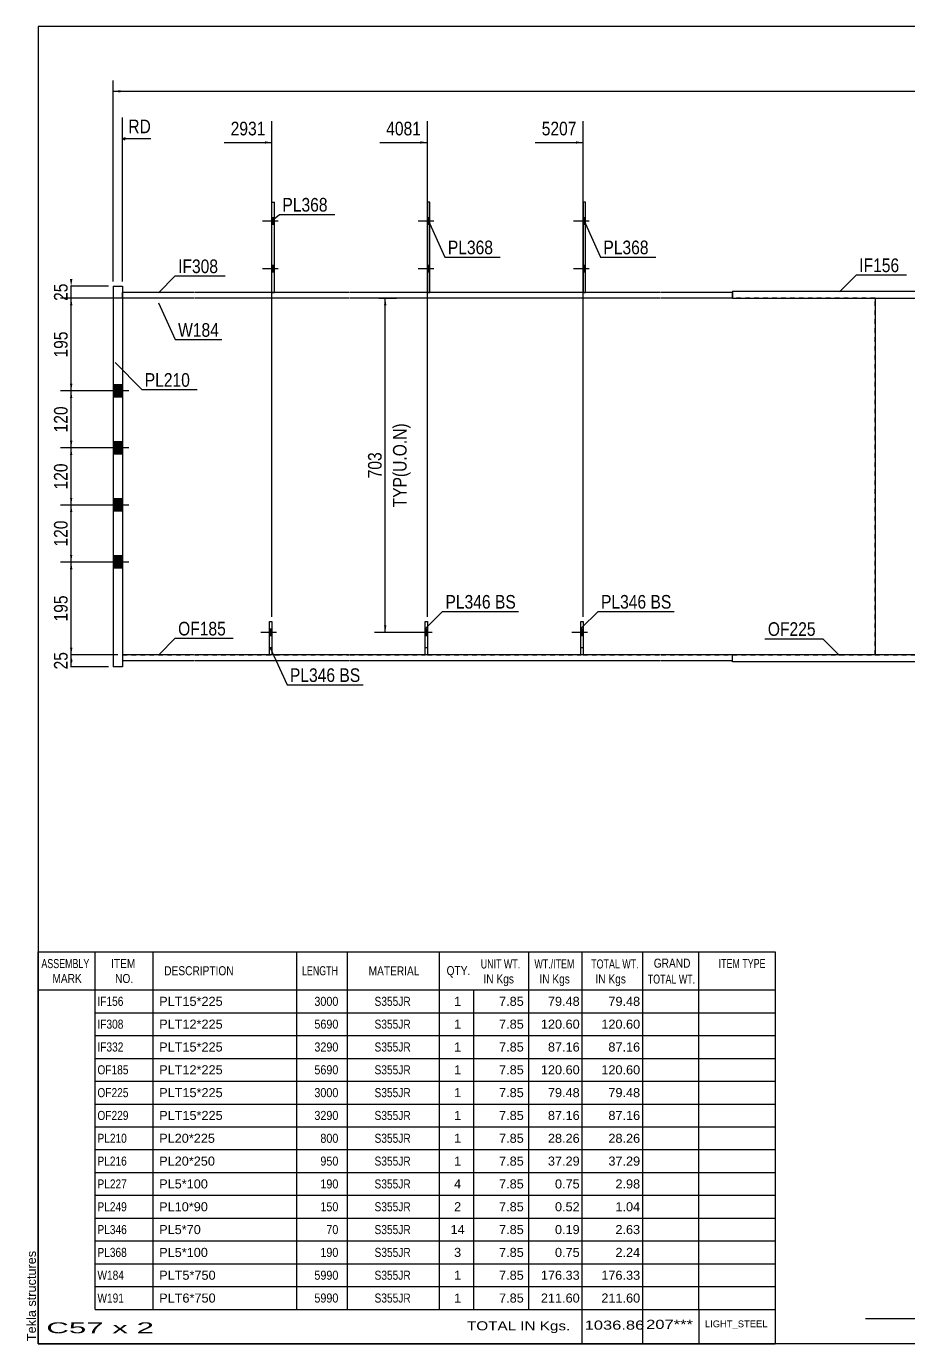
# Model space of a CAD drawing. Header units: millimetres. Extents: x -320 to 83, y -145 to 132.
# Drawn here: x -319.7 to -134.3, y -144.9 to 132.2 of the extents above; entities that cross this region are included whole.
import ezdxf

# ---------------------------------------------------------------- set-up
doc = ezdxf.new("R2010")
doc.units = ezdxf.units.MM
doc.linetypes.add('DXK_LINE_DOT1', pattern=[1.8814, 0.9407, -0.9407])
doc.linetypes.add('DXK_LINE_DOT2', pattern=[3.9198, 1.9599, -1.9599])
doc.styles.add('Arial', font='ARIAL.TTF', dxfattribs={"height": 0.2})
doc.styles.add('Arial Narrow', font='ARIALN.TTF', dxfattribs={"height": 0.2})

# ---------------------------------------------------------------- blocks, each defined once
blk = doc.blocks.new('Unknown-627317329-9645')
at = {"color": 5, "linetype": 'Continuous'}
for p, q in [((82.77, 132.16), (-317.23, 132.16)), ((-317.23, 132.16), (-317.23, -144.84)), ((82.77, -144.84), (82.77, 132.16)), ((-317.23, -144.84), (82.77, -144.84))]:
    blk.add_line(p, q, dxfattribs=at)
at = {"color": 174, "linetype": 'Continuous', "style": 'Arial'}
blk.add_text('Tekla structures', height=1.9102, rotation=90, dxfattribs=at).set_placement((-317.73, -144.34))
blk = doc.blocks.new('Bolt-627317329-8092 - 7973')
at = {"linetype": 'Continuous'}
for points in [[(-202.2, 90.5), (-202.2, 91.9), (-202.7, 91.9), (-202.7, 90.5)], [(-202.2, 90.5), (-202.2, 91.9), (-202.7, 91.9), (-202.7, 90.5)], [(-202.2, 80.5), (-202.2, 81.9), (-202.7, 81.9), (-202.7, 80.5)], [(-202.2, 80.5), (-202.2, 81.9), (-202.7, 81.9), (-202.7, 80.5)]]:
    blk.add_hatch(color=3, dxfattribs=at).paths.add_polyline_path(points)
at = {"color": 3, "linetype": 'Continuous'}
for p, q in [((-202.2, 91.9), (-202.7, 91.9)), ((-202.2, 91.9), (-202.7, 91.9)), ((-201.4, 91.2), (-204.7, 91.2)), ((-201.4, 91.2), (-204.7, 91.2)), ((-202.2, 90.5), (-202.7, 90.5)), ((-202.2, 90.5), (-202.7, 90.5)), ((-201.4, 81.2), (-204.7, 81.2)), ((-201.4, 81.2), (-204.7, 81.2)), ((-202.2, 81.9), (-202.7, 81.9)), ((-202.2, 81.9), (-202.7, 81.9)), ((-202.2, 80.5), (-202.7, 80.5)), ((-202.2, 80.5), (-202.7, 80.5))]:
    blk.add_line(p, q, dxfattribs=at)
blk = doc.blocks.new('Part-627317329-8028 - 7973')
at = {"color": 2, "linetype": 'Continuous'}
blk.add_line((-141.3, 75), (-141.3, 0), dxfattribs=at)
at = {"color": 7, "linetype": 'DXK_LINE_DOT1'}
for p, q in [((-141.3, 75), (-126.3, 75)), ((-126.2, 75), (-93.6, 75)), ((-93.5, 75), (-60.9, 75)), ((-60.8, 75), (-30.8, 75)), ((-30.7, 75), (1.9, 75)), ((2, 75), (34.6, 75)), ((34.7, 75), (64.7, 75)), ((64.7, 0), (64.7, 75)), ((-141.3, 0), (-126.3, 0)), ((-126.2, 0), (-93.6, 0)), ((-93.5, 0), (-60.9, 0)), ((-60.8, 0), (-30.8, 0)), ((-30.7, 0), (1.9, 0)), ((2, 0), (34.6, 0)), ((34.7, 0), (64.7, 0))]:
    blk.add_line(p, q, dxfattribs=at)
blk = doc.blocks.new('Bolt-627317329-8084 - 7973')
at = {"linetype": 'Continuous'}
for points in [[(-299.5, 54.2), (-299.5, 56.8), (-301.5, 56.8), (-301.5, 54.2)], [(-299.5, 54.2), (-299.5, 56.8), (-301.5, 56.8), (-301.5, 54.2)], [(-299.5, 42.2), (-299.5, 44.8), (-301.5, 44.8), (-301.5, 42.2)], [(-299.5, 42.2), (-299.5, 44.8), (-301.5, 44.8), (-301.5, 42.2)], [(-299.5, 30.2), (-299.5, 32.8), (-301.5, 32.8), (-301.5, 30.2)], [(-299.5, 30.2), (-299.5, 32.8), (-301.5, 32.8), (-301.5, 30.2)], [(-299.5, 18.2), (-299.5, 20.8), (-301.5, 20.8), (-301.5, 18.2)], [(-299.5, 18.2), (-299.5, 20.8), (-301.5, 20.8), (-301.5, 18.2)]]:
    blk.add_hatch(color=3, dxfattribs=at).paths.add_polyline_path(points)
at = {"color": 3, "linetype": 'Continuous'}
for p, q in [((-299.5, 56.8), (-301.5, 56.8)), ((-299.5, 56.8), (-301.5, 56.8)), ((-298.2, 55.5), (-301.5, 55.5)), ((-298.2, 55.5), (-301.5, 55.5)), ((-299.5, 54.2), (-301.5, 54.2)), ((-299.5, 54.2), (-301.5, 54.2)), ((-299.5, 44.8), (-301.5, 44.8)), ((-299.5, 44.8), (-301.5, 44.8)), ((-298.2, 43.5), (-301.5, 43.5)), ((-298.2, 43.5), (-301.5, 43.5)), ((-299.5, 42.2), (-301.5, 42.2)), ((-299.5, 42.2), (-301.5, 42.2)), ((-299.5, 32.8), (-301.5, 32.8)), ((-299.5, 32.8), (-301.5, 32.8)), ((-298.2, 31.5), (-301.5, 31.5)), ((-298.2, 31.5), (-301.5, 31.5)), ((-299.5, 30.2), (-301.5, 30.2)), ((-299.5, 30.2), (-301.5, 30.2)), ((-299.5, 20.8), (-301.5, 20.8)), ((-299.5, 20.8), (-301.5, 20.8)), ((-298.2, 19.5), (-301.5, 19.5)), ((-298.2, 19.5), (-301.5, 19.5)), ((-299.5, 18.2), (-301.5, 18.2)), ((-299.5, 18.2), (-301.5, 18.2))]:
    blk.add_line(p, q, dxfattribs=at)
blk = doc.blocks.new('Part-627317329-8020 - 7973')
at = {"color": 2, "linetype": 'Continuous'}
for p, q in [((-171.3, -1.5), (-171.3, 0)), ((-126.3, 0), (-171.3, 0)), ((-126.3, -1.5), (-171.3, -1.5)), ((-93.6, 0), (-126.2, 0)), ((-93.6, -1.5), (-126.2, -1.5)), ((-60.9, 0), (-93.5, 0)), ((-60.9, -1.5), (-93.5, -1.5)), ((-45.8, 0), (-60.8, 0)), ((-45.8, -1.5), (-60.8, -1.5)), ((-45.8, -1.5), (-45.8, 0))]:
    blk.add_line(p, q, dxfattribs=at)
blk = doc.blocks.new('Part-627317329-8023 - 7973')
at = {"color": 2, "linetype": 'Continuous'}
for p, q in [((-284.5, 0), (-299.5, 0)), ((-299.5, 0), (-299.5, -1.2)), ((-299.5, -1.2), (-284.5, -1.2)), ((-251.8, 0), (-284.4, 0)), ((-284.4, -1.2), (-251.8, -1.2)), ((-219.1, 0), (-251.7, 0)), ((-251.7, -1.2), (-219.1, -1.2)), ((-186.4, 0), (-219, 0)), ((-219, -1.2), (-186.4, -1.2)), ((-171.3, 0), (-186.3, 0)), ((-186.3, -1.2), (-171.3, -1.2)), ((-171.3, -1.2), (-171.3, 0))]:
    blk.add_line(p, q, dxfattribs=at)
blk = doc.blocks.new('Part-627317329-8024 - 7973')
at = {"color": 2, "linetype": 'Continuous'}
for p, q in [((-284.5, 76.2), (-299.5, 76.2)), ((-299.5, 75), (-299.5, 76.2)), ((-284.5, 75), (-299.5, 75)), ((-251.8, 76.2), (-284.4, 76.2)), ((-251.8, 75), (-284.4, 75)), ((-219.1, 76.2), (-251.7, 76.2)), ((-219.1, 75), (-251.7, 75)), ((-186.4, 76.2), (-219, 76.2)), ((-186.4, 75), (-219, 75)), ((-171.3, 76.2), (-186.3, 76.2)), ((-171.3, 75), (-186.3, 75)), ((-171.3, 75), (-171.3, 76.2))]:
    blk.add_line(p, q, dxfattribs=at)
blk = doc.blocks.new('Part-627317329-8025 - 7973')
at = {"color": 2, "linetype": 'Continuous'}
for p, q in [((-301.5, 77.5), (-299.5, 77.5)), ((-301.5, 77.5), (-301.5, -2.5)), ((-299.5, 77.5), (-299.5, -2.5)), ((-299.5, -2.5), (-301.5, -2.5))]:
    blk.add_line(p, q, dxfattribs=at)
blk = doc.blocks.new('Part-627317329-8029 - 7973')
at = {"color": 2, "linetype": 'Continuous'}
for p, q in [((-171.3, 76.5), (-126.3, 76.5)), ((-171.3, 76.5), (-171.3, 75)), ((-171.3, 75), (-126.3, 75)), ((-126.2, 76.5), (-93.6, 76.5)), ((-126.2, 75), (-93.6, 75)), ((-93.5, 76.5), (-60.9, 76.5)), ((-93.5, 75), (-60.9, 75)), ((-60.8, 76.5), (-45.8, 76.5)), ((-60.8, 75), (-45.8, 75)), ((-45.8, 75), (-45.8, 76.5))]:
    blk.add_line(p, q, dxfattribs=at)
blk = doc.blocks.new('Bolt-627317329-8093 - 7973')
at = {"linetype": 'Continuous'}
for points in [[(-234.9, 90.5), (-234.9, 91.9), (-235.4, 91.9), (-235.4, 90.5)], [(-234.9, 90.5), (-234.9, 91.9), (-235.4, 91.9), (-235.4, 90.5)], [(-234.9, 80.5), (-234.9, 81.9), (-235.4, 81.9), (-235.4, 80.5)], [(-234.9, 80.5), (-234.9, 81.9), (-235.4, 81.9), (-235.4, 80.5)]]:
    blk.add_hatch(color=3, dxfattribs=at).paths.add_polyline_path(points)
at = {"color": 3, "linetype": 'Continuous'}
for p, q in [((-234.9, 91.9), (-235.4, 91.9)), ((-234.9, 91.9), (-235.4, 91.9)), ((-234.1, 91.2), (-237.4, 91.2)), ((-234.1, 91.2), (-237.4, 91.2)), ((-234.9, 90.5), (-235.4, 90.5)), ((-234.9, 90.5), (-235.4, 90.5)), ((-234.1, 81.2), (-237.4, 81.2)), ((-234.1, 81.2), (-237.4, 81.2)), ((-234.9, 81.9), (-235.4, 81.9)), ((-234.9, 81.9), (-235.4, 81.9)), ((-234.9, 80.5), (-235.4, 80.5)), ((-234.9, 80.5), (-235.4, 80.5))]:
    blk.add_line(p, q, dxfattribs=at)
blk = doc.blocks.new('Bolt-627317329-8103 - 7973')
at = {"linetype": 'Continuous'}
blk.add_hatch(color=3, dxfattribs=at).paths.add_polyline_path([(-202.7, 4), (-202.7, 5.4), (-203.2, 5.4), (-203.2, 4)])
at = {"color": 3, "linetype": 'Continuous'}
for p, q in [((-201.75, 4.7), (-205.05, 4.7)), ((-202.7, 5.4), (-203.2, 5.4)), ((-202.7, 4), (-203.2, 4))]:
    blk.add_line(p, q, dxfattribs=at)
blk = doc.blocks.new('Part-627317329-8045 - 7973')
at = {"color": 2, "linetype": 'Continuous'}
for p, q in [((-202.2, 95.2), (-202.7, 95.2)), ((-202.7, 95.2), (-202.7, 76.2)), ((-202.2, 76.2), (-202.2, 95.2))]:
    blk.add_line(p, q, dxfattribs=at)
at = {"color": 7, "linetype": 'DXK_LINE_DOT1'}
blk.add_line((-202.7, 76.2), (-202.2, 76.2), dxfattribs=at)
blk = doc.blocks.new('Part-627317329-8046 - 7973')
at = {"color": 2, "linetype": 'Continuous'}
for p, q in [((-234.9, 95.2), (-235.4, 95.2)), ((-235.4, 95.2), (-235.4, 76.2)), ((-234.9, 76.2), (-234.9, 95.2))]:
    blk.add_line(p, q, dxfattribs=at)
at = {"color": 7, "linetype": 'DXK_LINE_DOT1'}
blk.add_line((-235.4, 76.2), (-234.9, 76.2), dxfattribs=at)
blk = doc.blocks.new('Part-627317329-8047 - 7973')
at = {"color": 7, "linetype": 'DXK_LINE_DOT1'}
for p, q in [((-235.9, 0), (-235.9, 7)), ((-235.9, 7), (-235.4, 7)), ((-235.4, 7), (-235.4, 0)), ((-235.9, 1.5), (-235.4, 1.5)), ((-235.4, 0), (-235.9, 0))]:
    blk.add_line(p, q, dxfattribs=at)
blk = doc.blocks.new('Part-627317329-8050 - 7973')
at = {"color": 2, "linetype": 'Continuous'}
for p, q in [((-235.9, 0), (-235.9, 7)), ((-235.9, 7), (-235.4, 7)), ((-235.4, 7), (-235.4, 0))]:
    blk.add_line(p, q, dxfattribs=at)
blk = doc.blocks.new('Part-627317329-8053 - 7973')
at = {"color": 7, "linetype": 'DXK_LINE_DOT1'}
for p, q in [((-203.2, 0), (-203.2, 7)), ((-203.2, 7), (-202.7, 7)), ((-202.7, 7), (-202.7, 0)), ((-203.2, 1.5), (-202.7, 1.5)), ((-202.7, 0), (-203.2, 0))]:
    blk.add_line(p, q, dxfattribs=at)
blk = doc.blocks.new('Part-627317329-8056 - 7973')
at = {"color": 2, "linetype": 'Continuous'}
for p, q in [((-203.2, 0), (-203.2, 7)), ((-203.2, 7), (-202.7, 7)), ((-202.7, 7), (-202.7, 0))]:
    blk.add_line(p, q, dxfattribs=at)
blk = doc.blocks.new('Part-627317329-8083 - 7973')
at = {"color": 7, "linetype": 'DXK_LINE_DOT1'}
for p, q in [((-284.5, 75), (-299.5, 75)), ((-299.5, 75), (-299.5, 0)), ((-251.8, 75), (-284.4, 75)), ((-219.1, 75), (-251.7, 75)), ((-186.4, 75), (-219, 75)), ((-141.3, 75), (-186.3, 75)), ((-141.3, 0), (-141.3, 75)), ((-299.5, 0), (-284.5, 0)), ((-284.4, 0), (-251.8, 0)), ((-251.7, 0), (-235.9, 0)), ((-235.4, 0), (-219.1, 0)), ((-219, 0), (-203.2, 0)), ((-202.7, 0), (-186.4, 0)), ((-186.3, 0), (-141.3, 0))]:
    blk.add_line(p, q, dxfattribs=at)
blk = doc.blocks.new('Part-627317329-11748 - 7973')
at = {"color": 2, "linetype": 'Continuous'}
for p, q in [((-268.1, 76.2), (-268.1, 95.2)), ((-268.1, 95.2), (-267.6, 95.2)), ((-267.6, 76.2), (-267.6, 95.2))]:
    blk.add_line(p, q, dxfattribs=at)
at = {"color": 7, "linetype": 'DXK_LINE_DOT1'}
blk.add_line((-268.1, 76.2), (-267.6, 76.2), dxfattribs=at)
blk = doc.blocks.new('Bolt-627317329-8094 - 7973')
at = {"color": 3, "linetype": 'DXK_LINE_DOT2'}
for p, q in [((-234.45, 4.7), (-237.75, 4.7)), ((-235.4, 5.4), (-235.9, 5.4)), ((-235.4, 4), (-235.9, 4))]:
    blk.add_line(p, q, dxfattribs=at)
blk = doc.blocks.new('Bolt-627317329-8097 - 7973')
at = {"linetype": 'Continuous'}
blk.add_hatch(color=3, dxfattribs=at).paths.add_polyline_path([(-235.4, 4), (-235.4, 5.4), (-235.9, 5.4), (-235.9, 4)])
at = {"color": 3, "linetype": 'Continuous'}
for p, q in [((-234.45, 4.7), (-237.75, 4.7)), ((-235.4, 5.4), (-235.9, 5.4)), ((-235.4, 4), (-235.9, 4))]:
    blk.add_line(p, q, dxfattribs=at)
blk = doc.blocks.new('Bolt-627317329-8100 - 7973')
at = {"color": 3, "linetype": 'DXK_LINE_DOT2'}
for p, q in [((-201.75, 4.7), (-205.05, 4.7)), ((-202.7, 5.4), (-203.2, 5.4)), ((-202.7, 4), (-203.2, 4))]:
    blk.add_line(p, q, dxfattribs=at)
blk = doc.blocks.new('Bolt-627317329-11756 - 7973')
at = {"color": 3, "linetype": 'DXK_LINE_DOT2'}
for p, q in [((-267.15, 4.7), (-270.45, 4.7)), ((-268.1, 5.4), (-268.6, 5.4)), ((-268.1, 4), (-268.6, 4))]:
    blk.add_line(p, q, dxfattribs=at)
blk = doc.blocks.new('Part-627317329-11749 - 7973')
at = {"color": 7, "linetype": 'DXK_LINE_DOT1'}
for p, q in [((-268.6, 0), (-268.6, 7)), ((-268.6, 7), (-268.1, 7)), ((-268.1, 7), (-268.1, 0)), ((-268.6, 1.5), (-268.1, 1.5))]:
    blk.add_line(p, q, dxfattribs=at)
blk = doc.blocks.new('Part-627317329-11752 - 7973')
at = {"color": 2, "linetype": 'Continuous'}
for p, q in [((-268.6, 0), (-268.6, 7)), ((-268.6, 7), (-268.1, 7)), ((-268.1, 7), (-268.1, 0))]:
    blk.add_line(p, q, dxfattribs=at)
blk = doc.blocks.new('Bolt-627317329-11755 - 7973')
at = {"linetype": 'Continuous'}
for points in [[(-267.6, 90.5), (-267.6, 91.9), (-268.1, 91.9), (-268.1, 90.5)], [(-267.6, 90.5), (-267.6, 91.9), (-268.1, 91.9), (-268.1, 90.5)], [(-267.6, 80.5), (-267.6, 81.9), (-268.1, 81.9), (-268.1, 80.5)], [(-267.6, 80.5), (-267.6, 81.9), (-268.1, 81.9), (-268.1, 80.5)]]:
    blk.add_hatch(color=3, dxfattribs=at).paths.add_polyline_path(points)
at = {"color": 3, "linetype": 'Continuous'}
for p, q in [((-267.6, 91.9), (-268.1, 91.9)), ((-267.6, 91.9), (-268.1, 91.9)), ((-266.8, 91.2), (-270.1, 91.2)), ((-266.8, 91.2), (-270.1, 91.2)), ((-267.6, 90.5), (-268.1, 90.5)), ((-267.6, 90.5), (-268.1, 90.5)), ((-266.8, 81.2), (-270.1, 81.2)), ((-266.8, 81.2), (-270.1, 81.2)), ((-267.6, 81.9), (-268.1, 81.9)), ((-267.6, 81.9), (-268.1, 81.9)), ((-267.6, 80.5), (-268.1, 80.5)), ((-267.6, 80.5), (-268.1, 80.5))]:
    blk.add_line(p, q, dxfattribs=at)
blk = doc.blocks.new('Bolt-627317329-11759 - 7973')
at = {"linetype": 'Continuous'}
blk.add_hatch(color=3, dxfattribs=at).paths.add_polyline_path([(-268.1, 4), (-268.1, 5.4), (-268.6, 5.4), (-268.6, 4)])
at = {"color": 3, "linetype": 'Continuous'}
for p, q in [((-267.15, 4.7), (-270.45, 4.7)), ((-268.1, 5.4), (-268.6, 5.4)), ((-268.1, 4), (-268.6, 4))]:
    blk.add_line(p, q, dxfattribs=at)
blk = doc.blocks.new('StraightDimension-627317329-10146 - 7973')
at = {"linetype": 'Continuous'}
for points in [[(-310.57, 42), (-310.32, 43.5), (-310.07, 42)], [(-310.07, 33), (-310.32, 31.5), (-310.57, 33)]]:
    blk.add_hatch(color=7, dxfattribs=at).paths.add_polyline_path(points)
at = {"color": 7, "linetype": 'Continuous'}
for p, q in [((-299, 43.5), (-312.57, 43.5)), ((-310.32, 31.5), (-310.32, 43.5)), ((-299, 31.5), (-312.57, 31.5))]:
    blk.add_line(p, q, dxfattribs=at)
at = {"color": 0}
blk.add_wipeout([(-310.47, 40.84), (-314.67, 40.84), (-314.67, 34.16), (-310.47, 34.16)], dxfattribs=at)
at = {"color": 3, "style": 'Arial Narrow'}
blk.add_text('120', height=2.863, rotation=90.0002, dxfattribs=at).set_placement((-311.07, 34.76))
blk = doc.blocks.new('StraightDimension-627317329-11372 - 7973')
at = {"linetype": 'Continuous'}
for points in [[(-300, 118.25), (-301.5, 118.5), (-300, 118.75)], [(65.2, 118.75), (66.7, 118.5), (65.2, 118.25)]]:
    blk.add_hatch(color=7, dxfattribs=at).paths.add_polyline_path(points)
at = {"color": 7, "linetype": 'Continuous'}
for p, q in [((-301.5, 78.5), (-301.5, 120.75)), ((66.7, 86), (66.7, 120.75)), ((-301.5, 118.5), (66.7, 118.5))]:
    blk.add_line(p, q, dxfattribs=at)
at = {"color": 0}
blk.add_wipeout([(-112.23, 118.65), (-112.23, 122.85), (-122.57, 122.85), (-122.57, 118.65)], dxfattribs=at)
at = {"color": 3, "style": 'Arial Narrow'}
blk.add_text('12020', height=2.863, dxfattribs=at).set_placement((-121.97, 119.25))
blk = doc.blocks.new('StraightDimension-627317329-10143 - 7973')
at = {"linetype": 'Continuous'}
for points in [[(-310.07, 79), (-310.32, 77.5), (-310.57, 79)], [(-310.57, 73.5), (-310.32, 75), (-310.07, 73.5)]]:
    blk.add_hatch(color=7, dxfattribs=at).paths.add_polyline_path(points)
at = {"color": 7, "linetype": 'Continuous'}
for p, q in [((-302.5, 77.5), (-312.57, 77.5)), ((-299, 75), (-312.57, 75)), ((-310.32, 75), (-310.32, 77.5))]:
    blk.add_line(p, q, dxfattribs=at)
at = {"color": 0}
blk.add_wipeout([(-310.47, 78.68), (-314.67, 78.68), (-314.67, 73.82), (-310.47, 73.82)], dxfattribs=at)
at = {"color": 3, "style": 'Arial Narrow'}
blk.add_text('25', height=2.863, rotation=90.0002, dxfattribs=at).set_placement((-311.07, 74.42))
blk = doc.blocks.new('StraightDimension-627317329-10144 - 7973')
at = {"linetype": 'Continuous'}
for points in [[(-310.57, 73.5), (-310.32, 75), (-310.07, 73.5)], [(-310.07, 57), (-310.32, 55.5), (-310.57, 57)]]:
    blk.add_hatch(color=7, dxfattribs=at).paths.add_polyline_path(points)
at = {"color": 7, "linetype": 'Continuous'}
for p, q in [((-299, 75), (-312.57, 75)), ((-310.32, 55.5), (-310.32, 75)), ((-299, 55.5), (-312.57, 55.5))]:
    blk.add_line(p, q, dxfattribs=at)
at = {"color": 0}
blk.add_wipeout([(-310.47, 68.59), (-314.67, 68.59), (-314.67, 61.91), (-310.47, 61.91)], dxfattribs=at)
at = {"color": 3, "style": 'Arial Narrow'}
blk.add_text('195', height=2.863, rotation=90.0002, dxfattribs=at).set_placement((-311.07, 62.51))
blk = doc.blocks.new('StraightDimension-627317329-10145 - 7973')
at = {"linetype": 'Continuous'}
for points in [[(-310.57, 54), (-310.32, 55.5), (-310.07, 54)], [(-310.07, 45), (-310.32, 43.5), (-310.57, 45)]]:
    blk.add_hatch(color=7, dxfattribs=at).paths.add_polyline_path(points)
at = {"color": 7, "linetype": 'Continuous'}
for p, q in [((-299, 55.5), (-312.57, 55.5)), ((-310.32, 43.5), (-310.32, 55.5)), ((-299, 43.5), (-312.57, 43.5))]:
    blk.add_line(p, q, dxfattribs=at)
at = {"color": 0}
blk.add_wipeout([(-310.47, 52.84), (-314.67, 52.84), (-314.67, 46.16), (-310.47, 46.16)], dxfattribs=at)
at = {"color": 3, "style": 'Arial Narrow'}
blk.add_text('120', height=2.863, rotation=90.0002, dxfattribs=at).set_placement((-311.07, 46.76))
blk = doc.blocks.new('StraightDimension-627317329-10147 - 7973')
at = {"linetype": 'Continuous'}
for points in [[(-310.57, 30), (-310.32, 31.5), (-310.07, 30)], [(-310.07, 21), (-310.32, 19.5), (-310.57, 21)]]:
    blk.add_hatch(color=7, dxfattribs=at).paths.add_polyline_path(points)
at = {"color": 7, "linetype": 'Continuous'}
for p, q in [((-299, 31.5), (-312.57, 31.5)), ((-310.32, 19.5), (-310.32, 31.5)), ((-299, 19.5), (-312.57, 19.5))]:
    blk.add_line(p, q, dxfattribs=at)
at = {"color": 0}
blk.add_wipeout([(-310.47, 28.84), (-314.67, 28.84), (-314.67, 22.16), (-310.47, 22.16)], dxfattribs=at)
at = {"color": 3, "style": 'Arial Narrow'}
blk.add_text('120', height=2.863, rotation=90.0002, dxfattribs=at).set_placement((-311.07, 22.76))
blk = doc.blocks.new('StraightDimension-627317329-10148 - 7973')
at = {"linetype": 'Continuous'}
for points in [[(-310.57, 18), (-310.32, 19.5), (-310.07, 18)], [(-310.07, 1.5), (-310.32, 0), (-310.57, 1.5)]]:
    blk.add_hatch(color=7, dxfattribs=at).paths.add_polyline_path(points)
at = {"color": 7, "linetype": 'Continuous'}
for p, q in [((-299, 19.5), (-312.57, 19.5)), ((-310.32, 0), (-310.32, 19.5)), ((-300.5, 0), (-312.57, 0))]:
    blk.add_line(p, q, dxfattribs=at)
at = {"color": 0}
blk.add_wipeout([(-310.47, 13.09), (-314.67, 13.09), (-314.67, 6.41), (-310.47, 6.41)], dxfattribs=at)
at = {"color": 3, "style": 'Arial Narrow'}
blk.add_text('195', height=2.863, rotation=90.0002, dxfattribs=at).set_placement((-311.07, 7.01))
blk = doc.blocks.new('StraightDimension-627317329-10149 - 7973')
at = {"linetype": 'Continuous'}
for points in [[(-310.57, -1.5), (-310.32, 0), (-310.07, -1.5)], [(-310.07, -1), (-310.32, -2.5), (-310.57, -1)]]:
    blk.add_hatch(color=7, dxfattribs=at).paths.add_polyline_path(points)
at = {"color": 7, "linetype": 'Continuous'}
for p, q in [((-300.5, 0), (-312.57, 0)), ((-310.32, -2.5), (-310.32, 0)), ((-302.5, -2.5), (-312.57, -2.5))]:
    blk.add_line(p, q, dxfattribs=at)
at = {"color": 0}
blk.add_wipeout([(-310.47, 1.18), (-314.67, 1.18), (-314.67, -3.68), (-310.47, -3.68)], dxfattribs=at)
at = {"color": 3, "style": 'Arial Narrow'}
blk.add_text('25', height=2.863, rotation=90.0002, dxfattribs=at).set_placement((-311.07, -3.08))
blk = doc.blocks.new('StraightDimension-627317329-12641 - 7973')
at = {"linetype": 'Continuous'}
blk.add_hatch(color=7, dxfattribs=at).paths.add_polyline_path([(-204.2, 107.99), (-202.7, 107.74), (-204.2, 107.49)])
at = {"color": 7, "linetype": 'Continuous'}
for p, q in [((-202.7, 8), (-202.7, 112.24)), ((-212.76, 107.74), (-202.7, 107.74))]:
    blk.add_line(p, q, dxfattribs=at)
at = {"color": 0}
blk.add_wipeout([(-203.47, 108.64), (-203.47, 112.84), (-211.99, 112.84), (-211.99, 108.64)], dxfattribs=at)
at = {"color": 3, "style": 'Arial Narrow'}
blk.add_text('5207', height=2.863, dxfattribs=at).set_placement((-211.39, 109.24))
blk = doc.blocks.new('StraightDimension-627317329-12642 - 7973')
at = {"linetype": 'Continuous'}
blk.add_hatch(color=7, dxfattribs=at).paths.add_polyline_path([(-236.9, 107.99), (-235.4, 107.74), (-236.9, 107.49)])
at = {"color": 7, "linetype": 'Continuous'}
for p, q in [((-235.4, 8), (-235.4, 112.24)), ((-245.46, 107.74), (-235.4, 107.74))]:
    blk.add_line(p, q, dxfattribs=at)
at = {"color": 0}
blk.add_wipeout([(-236.17, 108.64), (-236.17, 112.84), (-244.69, 112.84), (-244.69, 108.64)], dxfattribs=at)
at = {"color": 3, "style": 'Arial Narrow'}
blk.add_text('4081', height=2.863, dxfattribs=at).set_placement((-244.09, 109.24))
blk = doc.blocks.new('StraightDimension-627317329-12643 - 7973')
at = {"linetype": 'Continuous'}
blk.add_hatch(color=7, dxfattribs=at).paths.add_polyline_path([(-269.6, 107.99), (-268.1, 107.74), (-269.6, 107.49)])
at = {"color": 7, "linetype": 'Continuous'}
for p, q in [((-268.1, 8), (-268.1, 112.24)), ((-278.16, 107.74), (-268.1, 107.74))]:
    blk.add_line(p, q, dxfattribs=at)
at = {"color": 0, "linetype": 'Continuous'}
blk.add_wipeout([(-292.97, 109.09), (-292.97, 113.29), (-298.91, 113.29), (-298.91, 109.09)], dxfattribs=at)
at = {"color": 7, "linetype": 'Continuous'}
for p, q in [((-299.5, 78.5), (-299.5, 112.99)), ((-299, 108.74), (-299.5, 108.49)), ((-299, 108.24), (-299.5, 108.49)), ((-293.57, 108.49), (-299.5, 108.49))]:
    blk.add_line(p, q, dxfattribs=at)
at = {"color": 3, "linetype": 'Continuous', "style": 'Arial Narrow'}
blk.add_text('RD', height=2.863, dxfattribs=at).set_placement((-298.31, 109.69))
at = {"color": 0}
blk.add_wipeout([(-268.87, 108.64), (-268.87, 112.84), (-277.39, 112.84), (-277.39, 108.64)], dxfattribs=at)
at = {"color": 3, "style": 'Arial Narrow'}
blk.add_text('2931', height=2.863, dxfattribs=at).set_placement((-276.79, 109.24))
blk = doc.blocks.new('StraightDimension-627317329-12748 - 7973')
at = {"linetype": 'Continuous'}
for points in [[(-244.55, 73.5), (-244.3, 75), (-244.05, 73.5)], [(-244.05, 6.2), (-244.3, 4.7), (-244.55, 6.2)]]:
    blk.add_hatch(color=7, dxfattribs=at).paths.add_polyline_path(points)
at = {"color": 7, "linetype": 'Continuous'}
for p, q in [((-245.66, 75), (-241.9, 75)), ((-244.3, 4.7), (-244.3, 75)), ((-237.82, 4.7), (-246.55, 4.7))]:
    blk.add_line(p, q, dxfattribs=at)
at = {"color": 0}
blk.add_wipeout([(-244.45, 43.19), (-248.65, 43.19), (-248.65, 36.51), (-244.45, 36.51)], dxfattribs=at)
at = {"color": 3, "style": 'Arial Narrow'}
blk.add_text('703', height=2.863, rotation=90.0002, dxfattribs=at).set_placement((-245.05, 37.11))
at = {"color": 0, "linetype": 'Continuous'}
blk.add_wipeout([(-239.2, 49.3), (-243.4, 49.3), (-243.4, 30.4), (-239.2, 30.4)], dxfattribs=at)
at = {"color": 3, "linetype": 'Continuous', "style": 'Arial Narrow'}
blk.add_text('TYP(U.O.N)', height=2.863, rotation=90.0002, dxfattribs=at).set_placement((-239.8, 31))
blk = doc.blocks.new('CBS_CALLOFF-627317329-12761')
at = {"color": 7, "linetype": 'Continuous'}
blk.add_line((-143.35, -139.57), (-27.12, -139.59), dxfattribs=at)
at = {"color": 3, "linetype": 'Continuous', "style": 'Arial Narrow'}
blk.add_text('QTY= 2 Nos.      COLUMN     MKD : C57', height=3.3405, dxfattribs=at).set_placement((-119.53, -138.67))
blk = doc.blocks.new('CBS_BOM-627317329-12760')
at = {"color": 7, "linetype": 'Continuous'}
for p, q in [((-317.26, -70.47), (-317.26, -62.47)), ((-317.26, -62.47), (-162.34, -62.47)), ((-305.26, -70.47), (-305.26, -62.47)), ((-293.07, -70.47), (-293.07, -62.47)), ((-262.91, -70.47), (-262.91, -62.47)), ((-252.23, -70.47), (-252.23, -62.47)), ((-232.91, -70.47), (-232.91, -62.47)), ((-214.11, -70.47), (-214.11, -62.47)), ((-202.9, -70.47), (-202.9, -62.47)), ((-190.11, -70.47), (-190.11, -62.47)), ((-178.36, -70.47), (-178.36, -62.47)), ((-162.34, -62.47), (-162.34, -70.46)), ((-317.26, -70.47), (-162.34, -70.47)), ((-317.26, -75.27), (-317.26, -70.47)), ((-305.26, -75.27), (-305.26, -70.47)), ((-293.07, -75.27), (-293.07, -70.47)), ((-262.91, -75.27), (-262.91, -70.47)), ((-252.23, -75.27), (-252.23, -70.47)), ((-232.91, -75.27), (-232.91, -70.47)), ((-225.65, -75.27), (-225.65, -70.47)), ((-214.11, -75.27), (-214.11, -70.47)), ((-202.9, -75.27), (-202.9, -70.47)), ((-190.11, -75.27), (-190.11, -70.47)), ((-178.34, -75.27), (-178.34, -70.47)), ((-162.34, -70.47), (-162.34, -75.27)), ((-317.26, -80.07), (-317.26, -75.27)), ((-305.26, -75.27), (-162.34, -75.27)), ((-305.26, -80.07), (-305.26, -75.27)), ((-293.07, -80.07), (-293.07, -75.27)), ((-262.91, -80.07), (-262.91, -75.27)), ((-252.23, -80.07), (-252.23, -75.27)), ((-232.91, -80.07), (-232.91, -75.27)), ((-225.65, -80.07), (-225.65, -75.27)), ((-214.11, -80.07), (-214.11, -75.27)), ((-202.9, -80.07), (-202.9, -75.27)), ((-190.11, -80.07), (-190.11, -75.27)), ((-178.34, -80.07), (-178.34, -75.27)), ((-162.34, -75.27), (-162.34, -80.07)), ((-317.26, -84.87), (-317.26, -80.07)), ((-305.26, -80.07), (-162.34, -80.07)), ((-305.26, -84.87), (-305.26, -80.07)), ((-293.07, -84.87), (-293.07, -80.07)), ((-262.91, -84.87), (-262.91, -80.07)), ((-252.23, -84.87), (-252.23, -80.07)), ((-232.91, -84.87), (-232.91, -80.07)), ((-225.65, -84.87), (-225.65, -80.07)), ((-214.11, -84.87), (-214.11, -80.07)), ((-202.9, -84.87), (-202.9, -80.07)), ((-190.11, -84.87), (-190.11, -80.07)), ((-178.34, -84.87), (-178.34, -80.07)), ((-162.34, -80.07), (-162.34, -84.87)), ((-317.26, -89.67), (-317.26, -84.87)), ((-305.26, -84.87), (-162.34, -84.87)), ((-305.26, -89.67), (-305.26, -84.87)), ((-293.07, -89.67), (-293.07, -84.87)), ((-262.91, -89.67), (-262.91, -84.87)), ((-252.23, -89.67), (-252.23, -84.87)), ((-232.91, -89.67), (-232.91, -84.87)), ((-225.65, -89.67), (-225.65, -84.87)), ((-214.11, -89.67), (-214.11, -84.87)), ((-202.9, -89.67), (-202.9, -84.87)), ((-190.11, -89.67), (-190.11, -84.87)), ((-178.34, -89.67), (-178.34, -84.87)), ((-162.34, -84.87), (-162.34, -89.67)), ((-317.26, -94.47), (-317.26, -89.67)), ((-305.26, -89.67), (-162.34, -89.67)), ((-305.26, -94.47), (-305.26, -89.67)), ((-293.07, -94.47), (-293.07, -89.67)), ((-262.91, -94.47), (-262.91, -89.67)), ((-252.23, -94.47), (-252.23, -89.67)), ((-232.91, -94.47), (-232.91, -89.67)), ((-225.65, -94.47), (-225.65, -89.67)), ((-214.11, -94.47), (-214.11, -89.67)), ((-202.9, -94.47), (-202.9, -89.67)), ((-190.11, -94.47), (-190.11, -89.67)), ((-178.34, -94.47), (-178.34, -89.67)), ((-162.34, -89.67), (-162.34, -94.47)), ((-317.26, -99.27), (-317.26, -94.47)), ((-305.26, -94.47), (-162.34, -94.47)), ((-305.26, -99.27), (-305.26, -94.47)), ((-293.07, -99.27), (-293.07, -94.47)), ((-262.91, -99.27), (-262.91, -94.47)), ((-252.23, -99.27), (-252.23, -94.47)), ((-232.91, -99.27), (-232.91, -94.47)), ((-225.65, -99.27), (-225.65, -94.47)), ((-214.11, -99.27), (-214.11, -94.47)), ((-202.9, -99.27), (-202.9, -94.47)), ((-190.11, -99.27), (-190.11, -94.47)), ((-178.34, -99.27), (-178.34, -94.47)), ((-162.34, -94.47), (-162.34, -99.27)), ((-317.26, -104.07), (-317.26, -99.27)), ((-305.26, -99.27), (-162.34, -99.27)), ((-305.26, -104.07), (-305.26, -99.27)), ((-293.07, -104.07), (-293.07, -99.27)), ((-262.91, -104.07), (-262.91, -99.27)), ((-252.23, -104.07), (-252.23, -99.27)), ((-232.91, -104.07), (-232.91, -99.27)), ((-225.65, -104.07), (-225.65, -99.27)), ((-214.11, -104.07), (-214.11, -99.27)), ((-202.9, -104.07), (-202.9, -99.27)), ((-190.11, -104.07), (-190.11, -99.27)), ((-178.34, -104.07), (-178.34, -99.27)), ((-162.34, -99.27), (-162.34, -104.07)), ((-317.26, -108.87), (-317.26, -104.07)), ((-305.26, -104.07), (-162.34, -104.07)), ((-305.26, -108.87), (-305.26, -104.07)), ((-293.07, -108.87), (-293.07, -104.07)), ((-262.91, -108.87), (-262.91, -104.07)), ((-252.23, -108.87), (-252.23, -104.07)), ((-232.91, -108.87), (-232.91, -104.07)), ((-225.65, -108.87), (-225.65, -104.07)), ((-214.11, -108.87), (-214.11, -104.07)), ((-202.9, -108.87), (-202.9, -104.07)), ((-190.11, -108.87), (-190.11, -104.07)), ((-178.34, -108.87), (-178.34, -104.07)), ((-162.34, -104.07), (-162.34, -108.87)), ((-317.26, -113.67), (-317.26, -108.87)), ((-305.26, -108.87), (-162.34, -108.87)), ((-305.26, -113.67), (-305.26, -108.87)), ((-293.07, -113.67), (-293.07, -108.87)), ((-262.91, -113.67), (-262.91, -108.87)), ((-252.23, -113.67), (-252.23, -108.87)), ((-232.91, -113.67), (-232.91, -108.87)), ((-225.65, -113.67), (-225.65, -108.87)), ((-214.11, -113.67), (-214.11, -108.87)), ((-202.9, -113.67), (-202.9, -108.87)), ((-190.11, -113.67), (-190.11, -108.87)), ((-178.34, -113.67), (-178.34, -108.87)), ((-162.34, -108.87), (-162.34, -113.67)), ((-317.26, -118.47), (-317.26, -113.67)), ((-305.26, -113.67), (-162.34, -113.67)), ((-305.26, -118.47), (-305.26, -113.67)), ((-293.07, -118.47), (-293.07, -113.67)), ((-262.91, -118.47), (-262.91, -113.67)), ((-252.23, -118.47), (-252.23, -113.67)), ((-232.91, -118.47), (-232.91, -113.67)), ((-225.65, -118.47), (-225.65, -113.67)), ((-214.11, -118.47), (-214.11, -113.67)), ((-202.9, -118.47), (-202.9, -113.67)), ((-190.11, -118.47), (-190.11, -113.67)), ((-178.34, -118.47), (-178.34, -113.67)), ((-162.34, -113.67), (-162.34, -118.47)), ((-317.26, -123.27), (-317.26, -118.47)), ((-305.26, -118.47), (-162.34, -118.47)), ((-305.26, -123.27), (-305.26, -118.47)), ((-293.07, -123.27), (-293.07, -118.47)), ((-262.91, -123.27), (-262.91, -118.47)), ((-252.23, -123.27), (-252.23, -118.47)), ((-232.91, -123.27), (-232.91, -118.47)), ((-225.65, -123.27), (-225.65, -118.47)), ((-214.11, -123.27), (-214.11, -118.47)), ((-202.9, -123.27), (-202.9, -118.47)), ((-190.11, -123.27), (-190.11, -118.47)), ((-178.34, -123.27), (-178.34, -118.47)), ((-162.34, -118.47), (-162.34, -123.27)), ((-317.26, -128.07), (-317.26, -123.27)), ((-305.26, -123.27), (-162.34, -123.27)), ((-305.26, -128.07), (-305.26, -123.27)), ((-293.07, -128.07), (-293.07, -123.27)), ((-262.91, -128.07), (-262.91, -123.27)), ((-252.23, -128.07), (-252.23, -123.27)), ((-232.91, -128.07), (-232.91, -123.27)), ((-225.65, -128.07), (-225.65, -123.27)), ((-214.11, -128.07), (-214.11, -123.27)), ((-202.9, -128.07), (-202.9, -123.27)), ((-190.11, -128.07), (-190.11, -123.27)), ((-178.34, -128.07), (-178.34, -123.27)), ((-162.34, -123.27), (-162.34, -128.07)), ((-317.26, -132.87), (-317.26, -128.07)), ((-305.26, -128.07), (-162.34, -128.07)), ((-305.26, -132.87), (-305.26, -128.07)), ((-293.07, -132.87), (-293.07, -128.07)), ((-262.91, -132.87), (-262.91, -128.07)), ((-252.23, -132.87), (-252.23, -128.07)), ((-232.91, -132.87), (-232.91, -128.07)), ((-225.65, -132.87), (-225.65, -128.07)), ((-214.11, -132.87), (-214.11, -128.07)), ((-202.9, -132.87), (-202.9, -128.07)), ((-190.11, -132.87), (-190.11, -128.07)), ((-178.34, -132.87), (-178.34, -128.07)), ((-162.34, -128.07), (-162.34, -132.87)), ((-317.26, -137.67), (-317.26, -132.87)), ((-305.26, -132.87), (-162.34, -132.87)), ((-305.26, -137.67), (-305.26, -132.87)), ((-293.07, -137.67), (-293.07, -132.87)), ((-262.91, -137.67), (-262.91, -132.87)), ((-252.23, -137.67), (-252.23, -132.87)), ((-232.91, -137.67), (-232.91, -132.87)), ((-225.65, -137.67), (-225.65, -132.87)), ((-214.11, -137.67), (-214.11, -132.87)), ((-202.9, -137.67), (-202.9, -132.87)), ((-190.11, -137.67), (-190.11, -132.87)), ((-178.34, -137.67), (-178.34, -132.87)), ((-162.34, -132.87), (-162.34, -137.67)), ((-317.26, -144.87), (-317.26, -137.69)), ((-305.26, -137.67), (-162.34, -137.67)), ((-202.9, -144.87), (-202.9, -137.69)), ((-190.11, -144.87), (-190.11, -137.69)), ((-178.3, -144.87), (-178.3, -137.69)), ((-162.34, -137.67), (-162.34, -144.87)), ((-317.26, -144.87), (-162.34, -144.87))]:
    blk.add_line(p, q, dxfattribs=at)
at = {"color": 3, "linetype": 'Continuous', "style": 'Arial'}
for s, height, width, p in [('ASSEMBLY', 1.91, 0.7, (-316.58, -65.89)), ('ITEM', 1.91, 0.8, (-301.93, -65.89)), ('DESCRIPTION', 1.9102, 0.8, (-290.75, -67.4)), ('LENGTH', 1.91, 0.7, (-261.8, -67.4)), ('MATERIAL', 1.91, 0.8, (-247.78, -67.44)), ('QTY.', 1.91, 0.8, (-231.39, -67.37)), ('UNIT WT.', 1.91, 0.7, (-224.22, -65.97)), ('WT./ITEM', 1.91, 0.7, (-212.93, -65.97)), ('TOTAL WT.', 1.91, 0.7, (-200.99, -65.97)), ('GRAND', 1.91, 0.8, (-187.84, -65.81)), ('ITEM TYPE', 1.91, 0.7, (-174.2, -65.89)), ('MARK', 1.91, 0.8, (-314.26, -69.03)), ('NO.', 1.91, 0.8, (-301.08, -69.03)), ('IN Kgs', 1.91, 0.8, (-223.64, -69.11)), ('IN Kgs', 1.91, 0.8, (-211.89, -69.11)), ('IN Kgs', 1.91, 0.8, (-200.1, -69.11)), ('TOTAL WT.', 1.91, 0.7, (-189.1, -69.15))]:
    blk.add_text(s, height=height, dxfattribs=dict(at, width=width)).set_placement(p)
at = {"color": 7, "linetype": 'Continuous', "style": 'Arial'}
for s, width, p in [('IF156', 0.8, (-304.8, -73.83)), ('3000', 0.85, (-259.19, -73.83)), ('S355JR', 0.8, (-246.54, -73.83)), ('IF308', 0.8, (-304.8, -78.63)), ('5690', 0.85, (-259.19, -78.63)), ('S355JR', 0.8, (-246.54, -78.63)), ('IF332', 0.8, (-304.8, -83.43)), ('3290', 0.85, (-259.19, -83.43)), ('S355JR', 0.8, (-246.54, -83.43)), ('OF185', 0.8, (-304.8, -88.23)), ('5690', 0.85, (-259.19, -88.23)), ('S355JR', 0.8, (-246.54, -88.23)), ('OF225', 0.8, (-304.8, -93.03)), ('3000', 0.85, (-259.19, -93.03)), ('S355JR', 0.8, (-246.54, -93.03)), ('OF229', 0.8, (-304.8, -97.83)), ('3290', 0.85, (-259.19, -97.83)), ('S355JR', 0.8, (-246.54, -97.83)), ('PL210', 0.8, (-304.8, -102.63)), ('800', 0.85, (-257.93, -102.63)), ('S355JR', 0.8, (-246.54, -102.63)), ('PL216', 0.8, (-304.8, -107.43)), ('950', 0.85, (-257.93, -107.43)), ('S355JR', 0.8, (-246.54, -107.43)), ('PL227', 0.8, (-304.8, -112.23)), ('190', 0.85, (-257.93, -112.23)), ('S355JR', 0.8, (-246.54, -112.23)), ('PL249', 0.8, (-304.8, -117.03)), ('150', 0.85, (-257.93, -117.03)), ('S355JR', 0.8, (-246.54, -117.03)), ('PL346', 0.8, (-304.8, -121.83)), ('70', 0.85, (-256.67, -121.83)), ('S355JR', 0.8, (-246.54, -121.83)), ('PL368', 0.8, (-304.8, -126.63)), ('190', 0.85, (-257.93, -126.63)), ('S355JR', 0.8, (-246.54, -126.63)), ('W184', 0.8, (-304.8, -131.43)), ('5990', 0.85, (-259.19, -131.43)), ('S355JR', 0.8, (-246.54, -131.43)), ('W191', 0.8, (-304.8, -136.23)), ('5990', 0.85, (-259.19, -136.23)), ('S355JR', 0.8, (-246.54, -136.23))]:
    blk.add_text(s, height=1.91, dxfattribs=dict(at, width=width)).set_placement(p)
for s, p in [('PLT15*225', (-291.82, -73.83)), ('1', (-229.82, -73.83)), ('7.85', (-220.36, -73.83)), ('79.48', (-210.09, -73.83)), ('79.48', (-197.38, -73.83)), ('PLT12*225', (-291.82, -78.63)), ('1', (-229.82, -78.63)), ('7.85', (-220.36, -78.63)), ('120.60', (-211.57, -78.63)), ('120.60', (-198.86, -78.63)), ('PLT15*225', (-291.82, -83.43)), ('1', (-229.82, -83.43)), ('7.85', (-220.36, -83.43)), ('87.16', (-210.09, -83.43)), ('87.16', (-197.38, -83.43)), ('PLT12*225', (-291.82, -88.23)), ('1', (-229.82, -88.23)), ('7.85', (-220.36, -88.23)), ('120.60', (-211.57, -88.23)), ('120.60', (-198.86, -88.23)), ('PLT15*225', (-291.82, -93.03)), ('1', (-229.82, -93.03)), ('7.85', (-220.36, -93.03)), ('79.48', (-210.09, -93.03)), ('79.48', (-197.38, -93.03)), ('PLT15*225', (-291.82, -97.83)), ('1', (-229.82, -97.83)), ('7.85', (-220.36, -97.83)), ('87.16', (-210.09, -97.83)), ('87.16', (-197.38, -97.83)), ('PL20*225', (-291.82, -102.63)), ('1', (-229.82, -102.63)), ('7.85', (-220.36, -102.63)), ('28.26', (-210.09, -102.63)), ('28.26', (-197.38, -102.63)), ('PL20*250', (-291.82, -107.43)), ('1', (-229.82, -107.43)), ('7.85', (-220.36, -107.43)), ('37.29', (-210.09, -107.43)), ('37.29', (-197.38, -107.43)), ('PL5*100', (-291.82, -112.23)), ('4', (-229.82, -112.23)), ('7.85', (-220.36, -112.23)), ('0.75', (-208.61, -112.23)), ('2.98', (-195.9, -112.23)), ('PL10*90', (-291.82, -117.03)), ('2', (-229.82, -117.03)), ('7.85', (-220.36, -117.03)), ('0.52', (-208.61, -117.03)), ('1.04', (-195.9, -117.03)), ('PL5*70', (-291.82, -121.83)), ('14', (-230.56, -121.83)), ('7.85', (-220.36, -121.83)), ('0.19', (-208.61, -121.83)), ('2.63', (-195.9, -121.83)), ('PL5*100', (-291.82, -126.63)), ('3', (-229.82, -126.63)), ('7.85', (-220.36, -126.63)), ('0.75', (-208.61, -126.63)), ('2.24', (-195.9, -126.63)), ('PLT5*750', (-291.82, -131.43)), ('1', (-229.82, -131.43)), ('7.85', (-220.36, -131.43)), ('176.33', (-211.57, -131.43)), ('176.33', (-198.86, -131.43)), ('PLT6*750', (-291.82, -136.23)), ('1', (-229.82, -136.23)), ('7.85', (-220.36, -136.23)), ('211.60', (-211.57, -136.23)), ('211.60', (-198.86, -136.23))]:
    blk.add_text(s, height=1.91, dxfattribs=at).set_placement(p)
at = {"color": 6, "linetype": 'Continuous', "style": 'Arial'}
for s, height, width, p in [('C57 x 2', 2.292, 2.05, (-315.54, -142.68)), ('TOTAL IN Kgs.', 1.9102, 1.2, (-227.1, -142.07)), ('1036.86', 1.91, 1.3, (-202.37, -141.92)), ('207***', 1.91, 1.3, (-189.44, -141.76))]:
    blk.add_text(s, height=height, dxfattribs=dict(at, width=width)).set_placement(p)
blk.add_text('LIGHT_STEEL', height=1.4135, dxfattribs=at).set_placement((-177.09, -141.41))
blk = doc.blocks.new('MarkSet-627317329-9806 - 7973')
at = {"color": 0}
blk.add_wipeout([(-189.43, 9.71), (-189.43, 12.71), (-198.93, 12.71), (-198.93, 9.71)], dxfattribs=at)
blk.add_wipeout([(-189.43, 9.71), (-189.43, 12.71), (-198.93, 12.71), (-198.93, 9.71)], dxfattribs=at)
at = {"color": 7, "linetype": 'Continuous'}
blk.add_line((-203.07, 5.57), (-199.53, 9.11), dxfattribs=at)
at = {"color": 0}
blk.add_wipeout([(-184.15, 9.71), (-184.15, 12.71), (-188.53, 12.71), (-188.53, 9.71)], dxfattribs=at)
blk.add_wipeout([(-184.15, 9.71), (-184.15, 12.71), (-188.53, 12.71), (-188.53, 9.71)], dxfattribs=at)
at = {"color": 7, "linetype": 'Continuous'}
blk.add_line((-199.53, 9.11), (-183.55, 9.11), dxfattribs=at)
at = {"color": 3, "style": 'Arial Narrow'}
for s, p in [('PL346', (-198.93, 9.71)), ('BS', (-188.53, 9.71))]:
    blk.add_text(s, height=2.863, dxfattribs=at).set_placement(p)
blk = doc.blocks.new('Mark-627317329-9906 - 7973')
at = {"color": 0}
blk.add_wipeout([(-279.25, 66.88), (-279.25, 69.88), (-287.84, 69.88), (-287.84, 66.88)], dxfattribs=at)
blk.add_wipeout([(-279.25, 66.88), (-279.25, 69.88), (-287.84, 69.88), (-287.84, 66.88)], dxfattribs=at)
at = {"color": 7, "linetype": 'Continuous'}
for p, q in [((-291.98, 74.02), (-288.44, 66.28)), ((-288.44, 66.28), (-278.65, 66.28))]:
    blk.add_line(p, q, dxfattribs=at)
at = {"color": 3, "style": 'Arial Narrow'}
blk.add_text('W184', height=2.863, dxfattribs=at).set_placement((-287.84, 66.88))
blk = doc.blocks.new('MarkSet-627317329-9795 - 7973')
at = {"color": 0}
blk.add_wipeout([(-222.13, 9.71), (-222.13, 12.71), (-231.63, 12.71), (-231.63, 9.71)], dxfattribs=at)
blk.add_wipeout([(-222.13, 9.71), (-222.13, 12.71), (-231.63, 12.71), (-231.63, 9.71)], dxfattribs=at)
at = {"color": 7, "linetype": 'Continuous'}
blk.add_line((-235.77, 5.57), (-232.23, 9.11), dxfattribs=at)
at = {"color": 0}
blk.add_wipeout([(-216.85, 9.71), (-216.85, 12.71), (-221.23, 12.71), (-221.23, 9.71)], dxfattribs=at)
blk.add_wipeout([(-216.85, 9.71), (-216.85, 12.71), (-221.23, 12.71), (-221.23, 9.71)], dxfattribs=at)
at = {"color": 7, "linetype": 'Continuous'}
blk.add_line((-232.23, 9.11), (-216.25, 9.11), dxfattribs=at)
at = {"color": 3, "style": 'Arial Narrow'}
for s, p in [('PL346', (-231.63, 9.71)), ('BS', (-221.23, 9.71))]:
    blk.add_text(s, height=2.863, dxfattribs=at).set_placement(p)
blk = doc.blocks.new('Mark-627317329-9855 - 7973')
at = {"color": 7, "linetype": 'Continuous'}
blk.add_line((-148.78, -0.15), (-152.31, 3.38), dxfattribs=at)
at = {"color": 0}
blk.add_wipeout([(-153.81, 3.98), (-153.81, 6.98), (-163.86, 6.98), (-163.86, 3.98)], dxfattribs=at)
blk.add_wipeout([(-153.81, 3.98), (-153.81, 6.98), (-163.86, 6.98), (-163.86, 3.98)], dxfattribs=at)
at = {"color": 7, "linetype": 'Continuous'}
blk.add_line((-164.46, 3.38), (-152.31, 3.38), dxfattribs=at)
at = {"color": 3, "style": 'Arial Narrow'}
blk.add_text('OF225', height=2.863, dxfattribs=at).set_placement((-163.86, 3.98))
blk = doc.blocks.new('Mark-627317329-9858 - 7973')
at = {"color": 0}
blk.add_wipeout([(-277.79, 4.07), (-277.79, 7.07), (-287.84, 7.07), (-287.84, 4.07)], dxfattribs=at)
blk.add_wipeout([(-277.79, 4.07), (-277.79, 7.07), (-287.84, 7.07), (-287.84, 4.07)], dxfattribs=at)
at = {"color": 7, "linetype": 'Continuous'}
for p, q in [((-291.98, -0.06), (-288.44, 3.47)), ((-288.44, 3.47), (-276.29, 3.47))]:
    blk.add_line(p, q, dxfattribs=at)
at = {"color": 3, "style": 'Arial Narrow'}
blk.add_text('OF185', height=2.863, dxfattribs=at).set_placement((-287.84, 4.07))
blk = doc.blocks.new('Mark-627317329-9861 - 7973')
at = {"color": 0}
blk.add_wipeout([(-279.43, 80.27), (-279.43, 83.27), (-287.84, 83.27), (-287.84, 80.27)], dxfattribs=at)
blk.add_wipeout([(-279.43, 80.27), (-279.43, 83.27), (-287.84, 83.27), (-287.84, 80.27)], dxfattribs=at)
at = {"color": 7, "linetype": 'Continuous'}
for p, q in [((-291.98, 76.14), (-288.44, 79.67)), ((-288.44, 79.67), (-277.93, 79.67))]:
    blk.add_line(p, q, dxfattribs=at)
at = {"color": 3, "style": 'Arial Narrow'}
blk.add_text('IF308', height=2.863, dxfattribs=at).set_placement((-287.84, 80.27))
blk = doc.blocks.new('Mark-627317329-9864 - 7973')
at = {"color": 0}
blk.add_wipeout([(-285.34, 56.37), (-285.34, 59.37), (-294.85, 59.37), (-294.85, 56.37)], dxfattribs=at)
blk.add_wipeout([(-285.34, 56.37), (-285.34, 59.37), (-294.85, 59.37), (-294.85, 56.37)], dxfattribs=at)
at = {"color": 7, "linetype": 'Continuous'}
for p, q in [((-301.07, 61.47), (-295.45, 55.77)), ((-295.45, 55.77), (-283.84, 55.77))]:
    blk.add_line(p, q, dxfattribs=at)
at = {"color": 3, "style": 'Arial Narrow'}
blk.add_text('PL210', height=2.863, dxfattribs=at).set_placement((-294.85, 56.37))
blk = doc.blocks.new('Mark-627317329-9873 - 7973')
at = {"color": 0}
blk.add_wipeout([(-136.23, 80.48), (-136.23, 83.48), (-144.64, 83.48), (-144.64, 80.48)], dxfattribs=at)
blk.add_wipeout([(-136.23, 80.48), (-136.23, 83.48), (-144.64, 83.48), (-144.64, 80.48)], dxfattribs=at)
at = {"color": 7, "linetype": 'Continuous'}
for p, q in [((-148.78, 76.35), (-145.24, 79.88)), ((-145.24, 79.88), (-134.73, 79.88))]:
    blk.add_line(p, q, dxfattribs=at)
at = {"color": 3, "style": 'Arial Narrow'}
blk.add_text('IF156', height=2.863, dxfattribs=at).set_placement((-144.64, 80.48))
blk = doc.blocks.new('Mark-627317329-9900 - 7973')
at = {"color": 0}
blk.add_wipeout([(-188.93, 84.24), (-188.93, 87.24), (-198.43, 87.24), (-198.43, 84.24)], dxfattribs=at)
blk.add_wipeout([(-188.93, 84.24), (-188.93, 87.24), (-198.43, 87.24), (-198.43, 84.24)], dxfattribs=at)
at = {"color": 7, "linetype": 'Continuous'}
for p, q in [((-202.57, 91.37), (-199.03, 83.64)), ((-199.03, 83.64), (-187.43, 83.64))]:
    blk.add_line(p, q, dxfattribs=at)
at = {"color": 3, "style": 'Arial Narrow'}
blk.add_text('PL368', height=2.863, dxfattribs=at).set_placement((-198.43, 84.24))
blk = doc.blocks.new('Mark-627317329-9903 - 7973')
at = {"color": 0}
blk.add_wipeout([(-221.63, 84.24), (-221.63, 87.24), (-231.13, 87.24), (-231.13, 84.24)], dxfattribs=at)
blk.add_wipeout([(-221.63, 84.24), (-221.63, 87.24), (-231.13, 87.24), (-231.13, 84.24)], dxfattribs=at)
at = {"color": 7, "linetype": 'Continuous'}
for p, q in [((-235.27, 91.37), (-231.73, 83.64)), ((-231.73, 83.64), (-220.13, 83.64))]:
    blk.add_line(p, q, dxfattribs=at)
at = {"color": 3, "style": 'Arial Narrow'}
blk.add_text('PL368', height=2.863, dxfattribs=at).set_placement((-231.13, 84.24))
blk = doc.blocks.new('MarkSet-627317329-11786 - 7973')
at = {"color": 0}
blk.add_wipeout([(-254.83, -5.71), (-254.83, -2.71), (-264.33, -2.71), (-264.33, -5.71)], dxfattribs=at)
blk.add_wipeout([(-254.83, -5.71), (-254.83, -2.71), (-264.33, -2.71), (-264.33, -5.71)], dxfattribs=at)
at = {"color": 7, "linetype": 'Continuous'}
blk.add_line((-268.47, 1.43), (-264.93, -6.31), dxfattribs=at)
at = {"color": 0}
blk.add_wipeout([(-249.55, -5.71), (-249.55, -2.71), (-253.93, -2.71), (-253.93, -5.71)], dxfattribs=at)
blk.add_wipeout([(-249.55, -5.71), (-249.55, -2.71), (-253.93, -2.71), (-253.93, -5.71)], dxfattribs=at)
at = {"color": 7, "linetype": 'Continuous'}
blk.add_line((-264.93, -6.31), (-248.95, -6.31), dxfattribs=at)
at = {"color": 3, "style": 'Arial Narrow'}
for s, p in [('PL346', (-264.33, -5.71)), ('BS', (-253.93, -5.71))]:
    blk.add_text(s, height=2.863, dxfattribs=at).set_placement(p)
blk = doc.blocks.new('Mark-627317329-11791 - 7973')
at = {"color": 0}
blk.add_wipeout([(-256.41, 93.21), (-256.41, 96.21), (-265.91, 96.21), (-265.91, 93.21)], dxfattribs=at)
blk.add_wipeout([(-256.41, 93.21), (-256.41, 96.21), (-265.91, 96.21), (-265.91, 93.21)], dxfattribs=at)
at = {"color": 7, "linetype": 'Continuous'}
for p, q in [((-267.97, 91.37), (-266.51, 92.61)), ((-266.51, 92.61), (-254.91, 92.61))]:
    blk.add_line(p, q, dxfattribs=at)
at = {"color": 3, "style": 'Arial Narrow'}
blk.add_text('PL368', height=2.863, dxfattribs=at).set_placement((-265.91, 93.21))

msp = doc.modelspace()

# ---------------------------------------------------------------- block references
for name in ['Unknown-627317329-9645', 'Part-627317329-11748 - 7973', 'Part-627317329-8046 - 7973', 'Part-627317329-8045 - 7973', 'Bolt-627317329-11755 - 7973', 'Bolt-627317329-8093 - 7973', 'Bolt-627317329-8092 - 7973', 'Part-627317329-8025 - 7973', 'Part-627317329-8024 - 7973', 'Part-627317329-8083 - 7973', 'Part-627317329-8029 - 7973', 'Part-627317329-8028 - 7973', 'Bolt-627317329-8084 - 7973', 'Part-627317329-11749 - 7973', 'Part-627317329-11752 - 7973', 'Part-627317329-8047 - 7973', 'Part-627317329-8050 - 7973', 'Part-627317329-8053 - 7973', 'Part-627317329-8056 - 7973', 'Bolt-627317329-11756 - 7973', 'Bolt-627317329-11759 - 7973', 'Bolt-627317329-8094 - 7973', 'Bolt-627317329-8097 - 7973', 'Bolt-627317329-8103 - 7973', 'Bolt-627317329-8100 - 7973', 'Part-627317329-8023 - 7973', 'Part-627317329-8020 - 7973', 'CBS_BOM-627317329-12760', 'CBS_CALLOFF-627317329-12761']:
    msp.add_blockref(name, (0, 0))

# ---------------------------------------------------------------- next in the draw order: block references
for name in ['StraightDimension-627317329-11372 - 7973', 'StraightDimension-627317329-10146 - 7973', 'Mark-627317329-9855 - 7973', 'MarkSet-627317329-11786 - 7973']:
    msp.add_blockref(name, (0, 0))

# ---------------------------------------------------------------- next in the draw order: block references
for name in ['StraightDimension-627317329-12642 - 7973', 'StraightDimension-627317329-12641 - 7973', 'Mark-627317329-9873 - 7973', 'StraightDimension-627317329-10143 - 7973', 'StraightDimension-627317329-10147 - 7973']:
    msp.add_blockref(name, (0, 0))

# ---------------------------------------------------------------- next in the draw order: block references
for name in ['Mark-627317329-9903 - 7973', 'Mark-627317329-9900 - 7973', 'StraightDimension-627317329-10144 - 7973', 'StraightDimension-627317329-12748 - 7973', 'StraightDimension-627317329-10148 - 7973', 'MarkSet-627317329-9795 - 7973', 'MarkSet-627317329-9806 - 7973']:
    msp.add_blockref(name, (0, 0))

# ---------------------------------------------------------------- next in the draw order: block references
for name in ['StraightDimension-627317329-10145 - 7973', 'StraightDimension-627317329-10149 - 7973']:
    msp.add_blockref(name, (0, 0))

# ---------------------------------------------------------------- next in the draw order: block references
msp.add_blockref('StraightDimension-627317329-12643 - 7973', (0, 0))

# ---------------------------------------------------------------- next in the draw order: block references
for name in ['Mark-627317329-11791 - 7973', 'Mark-627317329-9861 - 7973', 'Mark-627317329-9906 - 7973', 'Mark-627317329-9864 - 7973', 'Mark-627317329-9858 - 7973']:
    msp.add_blockref(name, (0, 0))

doc.saveas('drawing.dxf')
